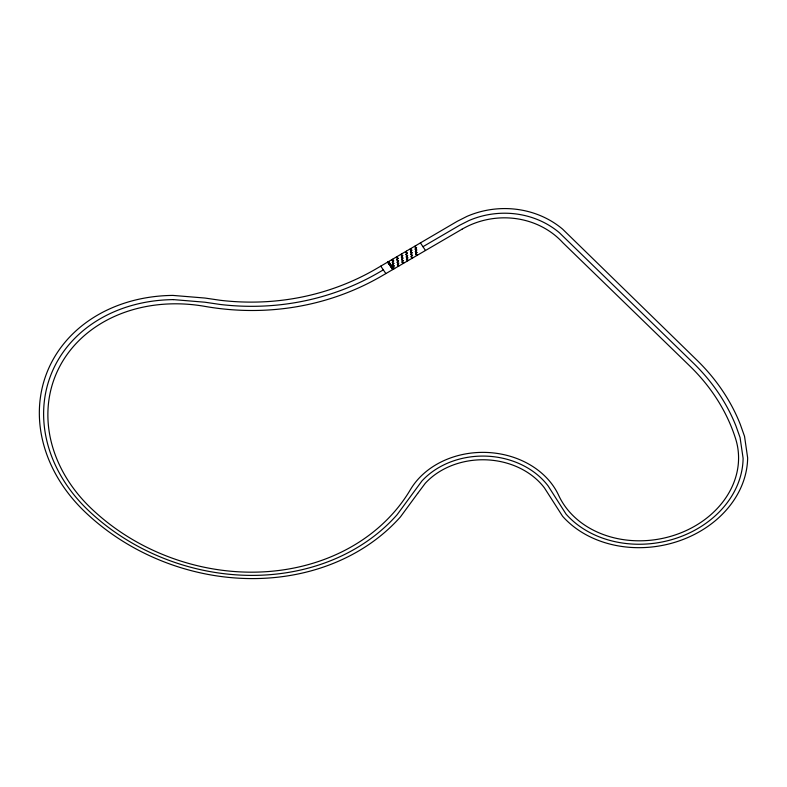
<?xml version="1.0" encoding="UTF-8"?>
<svg xmlns="http://www.w3.org/2000/svg" width="787" height="787" viewBox="0 0 787 787"><rect width="100%" height="100%" fill="white"/><g stroke="black" fill="none" stroke-linecap="round" stroke-linejoin="round"><path stroke-width="1.18" d="M387.942 262.592L388.926 262.012M388.266 263.055L389.25 262.484M388.591 263.527L389.565 262.947M388.906 263.989L389.89 263.419M389.231 264.462L390.204 263.881M389.545 264.924L390.529 264.353M389.86 265.386L390.844 264.816M383.318 269.872L379.472 272.115A293 268.633 57.2 0 1 220.232 304.471L204.846 302.208L173.445 299.611M390.185 265.858L391.169 265.278M422.953 246.705L459.638 225.259L468.983 220.537A82.655 75.641 -7.1 0 1 559.291 232.637L693.475 363.2A228.909 190.021 -2 0 1 735.943 425.944L740.065 437.533L743.105 458.241A97.873 80.687 -10.3 0 1 674.616 538.77A97.873 80.687 -10.3 0 1 566.079 514.137L548.106 485.923A76.624 63.029 0.4 0 0 421.891 481.024L397.12 514.698A207.129 176.14 19.2 0 1 87.878 509.956A152.039 126.392 20.1 0 1 51.421 373.559A152.039 126.392 20.1 0 1 173.445 299.621M390.5 266.321L391.483 265.75M390.824 266.783L391.808 266.213M391.139 267.255L392.123 266.675M391.464 267.718L392.438 267.147M391.778 268.18L392.762 267.61M392.093 268.652L393.077 268.072M392.418 269.115L393.402 268.544M380.76 266.154L385.876 273.571M388.611 261.55L393.716 269.006M388.119 261.835L393.225 269.292M387.627 262.12L392.733 269.577M420.425 242.898L425.482 250.492M417.661 493.449L400.514 516.813A211.585 179.957 19.2 0 1 84.996 511.914A156.406 130.032 20.1 0 1 47.338 371.562A156.406 130.032 20.1 0 1 172.865 295.41L204.935 298.047L220.36 300.3A287.54 263.645 57.1 0 0 376.963 268.367L457.267 221.304L467.025 216.356A87.377 79.959 -7.2 0 1 562.646 229.165L697.134 360.367A233.119 193.553 -2 0 1 740.292 424.38L744.541 436.372L747.65 457.867A102.359 84.396 -10.3 0 1 675.994 541.958A102.359 84.396 -10.3 0 1 562.587 516.262L544.437 487.901A72.404 59.556 0.4 0 0 425.285 483.267L417.661 493.449M392.782 259.366L391.887 259.887L392.91 261.382L393.795 260.861L392.979 261.077L392.211 259.956L392.782 259.366M397.327 256.7L396.432 257.221L397.455 258.726L398.34 258.205L397.524 258.421L396.756 257.3L397.327 256.7M401.882 254.034L400.986 254.555L402.009 256.06L402.905 255.539L402.078 255.755L401.311 254.624L401.882 254.034M406.456 251.348L405.561 251.879L406.574 253.384L407.469 252.863L406.643 253.08L405.885 251.948L406.456 251.348M411.04 248.662L410.135 249.194L411.158 250.709L412.054 250.177L411.227 250.404L410.47 249.263L411.04 248.662M415.634 245.967L414.739 246.498L415.752 248.013L416.648 247.492L415.821 247.708L415.064 246.567L415.634 245.967M393.067 261.815L392.182 262.337L393.205 263.832L394.09 263.311L393.274 263.527L392.506 262.405L393.067 261.815M397.612 259.159L396.717 259.68L397.74 261.176L398.625 260.654L397.809 260.871L397.042 259.749L397.612 259.159M402.167 256.493L401.272 257.015L402.285 258.52L403.18 257.998L402.364 258.215L401.596 257.093L402.167 256.493M406.731 253.817L405.836 254.349L406.849 255.854L407.745 255.332L406.928 255.549L406.161 254.417L406.731 253.817M411.306 251.142L410.411 251.663L411.434 253.178L412.329 252.657L411.503 252.873L410.735 251.742L411.306 251.142M415.9 248.456L415.005 248.977L416.018 250.492L416.923 249.971L416.097 250.187L415.329 249.056L415.9 248.456M393.362 264.265L392.477 264.776L393.49 266.272L394.376 265.75L393.569 265.967L392.802 264.845L393.362 264.265M397.897 261.609L397.012 262.13L398.025 263.625L398.911 263.104L398.094 263.32L397.337 262.199L397.897 261.609M402.442 258.953L401.557 259.474L402.57 260.969L403.465 260.448L402.639 260.664L401.882 259.543L402.442 258.953M407.007 256.287L406.112 256.808L407.125 258.313L408.02 257.792L407.204 258.008L406.436 256.877L407.007 256.287M411.581 253.611L410.686 254.132L411.699 255.637L412.595 255.116L411.778 255.342L411.011 254.211L411.581 253.611M416.175 250.925L415.27 251.456L416.284 252.961L417.189 252.44L416.362 252.657L415.605 251.525L416.175 250.925M393.648 266.704L392.762 267.216L393.785 268.701L394.671 268.19L393.854 268.406L393.087 267.285L393.648 266.704M398.183 264.058L397.297 264.57L398.311 266.065L399.196 265.544L398.379 265.76L397.622 264.648L398.183 264.058M402.728 261.402L401.832 261.923L402.855 263.419L403.741 262.897L402.924 263.114L402.157 261.992L402.728 261.402M407.282 258.746L406.387 259.267L407.41 260.763L408.296 260.241L407.479 260.458L406.722 259.336L407.282 258.746M411.857 256.08L410.962 256.601L411.975 258.106L412.87 257.585L412.044 257.802L411.286 256.67L411.857 256.08M416.441 253.404L415.546 253.926L416.559 255.431L417.454 254.909L416.628 255.126L415.87 253.994L416.441 253.404M462.008 229.204L381.97 275.853A298.45 273.63 57.3 0 1 204.758 306.359A147.681 122.752 20.1 0 0 61.179 363.801A147.681 122.752 20.1 0 0 90.761 507.989A202.672 172.323 19.2 0 0 410.44 489.593A80.845 66.501 0.4 0 1 486.74 452.446A80.845 66.501 0.4 0 1 558.691 495.407A93.387 76.988 -10.3 0 0 673.682 535.435A93.387 76.988 -10.3 0 0 735.599 438.693A224.698 186.499 -2 0 0 689.825 366.034L562.853 242.711A77.933 71.312 -7.1 0 0 462.008 229.204"/></g></svg>
